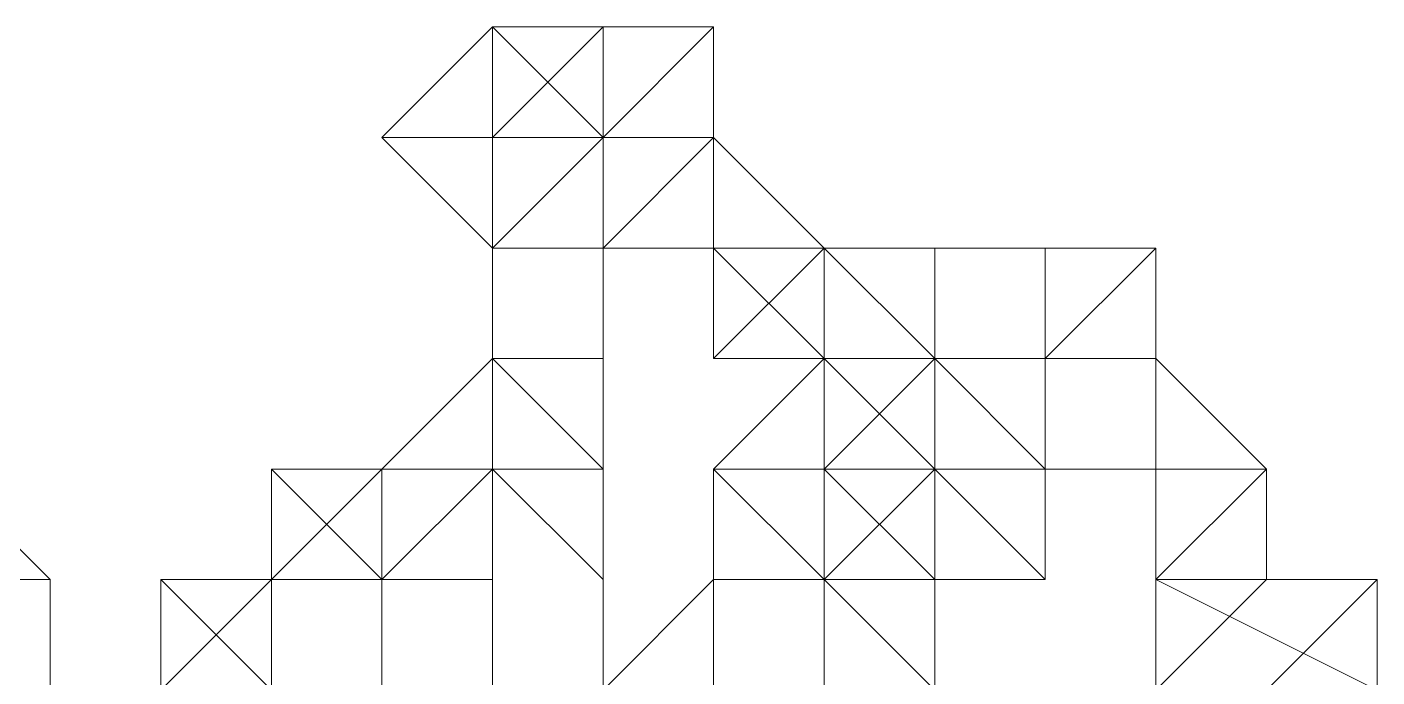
# Model space of a CAD drawing. Extents: x -66030 to 95157, y -13132 to 45879.
# Drawn here: x 54207.17 to 54254.86, y 27676.71 to 27699.68 of the extents above; entities that cross this region are included whole.
import ezdxf

# ---------------------------------------------------------------- set-up
doc = ezdxf.new("R2010")
doc.units = 0
doc.header["$LTSCALE"] = 100
doc.header["$MEASUREMENT"] = 0
doc.layers.get('0').update_dxf_attribs({"linetype": 'CONTINUOUS'})

msp = doc.modelspace()

# ---------------------------------------------------------------- linework, layer by layer
at = {"lineweight": 0}
msp.add_lwpolyline([(54223.616, 27676.245), (54223.616, 27680.151), (54223.616, 27680.151), (54219.71, 27680.151), (54219.71, 27680.151), (54219.71, 27684.057), (54219.71, 27684.057), (54219.71, 27684.057), (54219.71, 27684.057), (54223.616, 27684.057), (54223.616, 27684.057), (54223.616, 27687.963), (54223.616, 27691.869), (54223.616, 27691.869), (54223.616, 27695.775), (54223.616, 27695.775), (54223.616, 27699.681), (54223.616, 27699.681), (54223.616, 27699.681), (54227.522, 27699.681), (54227.522, 27695.775), (54227.522, 27695.775), (54231.428, 27695.775), (54231.428, 27691.869), (54231.428, 27691.869), (54231.428, 27687.963), (54231.428, 27687.963), (54235.334, 27687.963), (54235.334, 27691.869), (54239.24, 27691.869), (54239.24, 27691.869), (54239.24, 27691.869), (54243.146, 27691.869), (54243.146, 27687.963), (54247.052, 27687.963), (54247.052, 27684.057), (54247.052, 27684.057), (54250.958, 27684.057), (54250.958, 27680.151), (54250.958, 27680.151), (54247.052, 27680.151), (54254.864, 27676.245)], dxfattribs=at)
for points in [[(54223.616, 27699.681), (54219.71, 27695.775), (54219.71, 27695.775), (54227.522, 27695.775), (54227.522, 27695.775), (54223.616, 27699.681), (54223.616, 27699.681), (54219.71, 27695.775), (54219.71, 27695.775)], [(54223.616, 27699.681), (54223.616, 27699.681), (54223.616, 27699.681), (54227.522, 27695.775), (54227.522, 27695.775), (54223.616, 27699.681), (54223.616, 27699.681), (54223.616, 27699.681), (54223.616, 27699.681)], [(54223.616, 27699.681), (54223.616, 27699.681), (54223.616, 27699.681), (54223.616, 27695.775), (54227.522, 27695.775), (54223.616, 27699.681), (54223.616, 27699.681), (54223.616, 27699.681), (54223.616, 27699.681)], [(54227.522, 27699.681), (54223.616, 27699.681), (54223.616, 27699.681), (54223.616, 27695.775), (54227.522, 27695.775), (54227.522, 27699.681), (54227.522, 27699.681), (54227.522, 27699.681), (54223.616, 27699.681)], [(54227.522, 27699.681), (54227.522, 27699.681), (54227.522, 27699.681), (54223.616, 27695.775), (54227.522, 27695.775), (54227.522, 27699.681), (54227.522, 27699.681), (54227.522, 27699.681), (54227.522, 27699.681)], [(54231.428, 27699.681), (54227.522, 27699.681), (54227.522, 27699.681), (54223.616, 27695.775), (54227.522, 27695.775), (54231.428, 27699.681), (54231.428, 27699.681), (54231.428, 27699.681), (54227.522, 27699.681)], [(54231.428, 27699.681), (54231.428, 27699.681), (54231.428, 27699.681), (54227.522, 27695.775), (54227.522, 27695.775), (54231.428, 27699.681), (54231.428, 27699.681), (54231.428, 27699.681), (54231.428, 27699.681)], [(54231.428, 27695.775), (54231.428, 27695.775), (54231.428, 27699.681), (54227.522, 27695.775), (54227.522, 27691.869), (54231.428, 27695.775), (54231.428, 27695.775), (54231.428, 27695.775), (54231.428, 27695.775)], [(54219.71, 27695.775), (54219.71, 27695.775), (54223.616, 27691.869), (54227.522, 27691.869), (54227.522, 27695.775), (54219.71, 27695.775), (54219.71, 27695.775), (54219.71, 27695.775), (54219.71, 27695.775)], [(54223.616, 27691.869), (54223.616, 27691.869), (54223.616, 27691.869), (54227.522, 27691.869), (54227.522, 27695.775), (54223.616, 27691.869), (54223.616, 27691.869), (54223.616, 27691.869), (54223.616, 27691.869)], [(54231.428, 27695.775), (54231.428, 27695.775), (54231.428, 27695.775), (54227.522, 27695.775), (54227.522, 27691.869), (54231.428, 27695.775), (54231.428, 27695.775), (54231.428, 27695.775), (54231.428, 27695.775)], [(54235.334, 27691.869), (54235.334, 27691.869), (54231.428, 27695.775), (54227.522, 27691.869), (54231.428, 27691.869), (54235.334, 27691.869), (54235.334, 27691.869), (54235.334, 27691.869), (54235.334, 27691.869)], [(54227.522, 27691.869), (54223.616, 27691.869), (54223.616, 27687.963), (54227.522, 27687.963), (54227.522, 27691.869), (54227.522, 27691.869), (54227.522, 27691.869), (54227.522, 27691.869), (54227.522, 27691.869)], [(54235.334, 27691.869), (54235.334, 27691.869), (54235.334, 27691.869), (54231.428, 27691.869), (54231.428, 27687.963), (54235.334, 27691.869), (54235.334, 27691.869), (54235.334, 27691.869), (54235.334, 27691.869)], [(54235.334, 27687.963), (54235.334, 27687.963), (54235.334, 27691.869), (54231.428, 27687.963), (54231.428, 27687.963), (54235.334, 27687.963), (54231.428, 27687.963), (54231.428, 27687.963), (54235.334, 27687.963)], [(54235.334, 27687.963), (54235.334, 27691.869), (54231.428, 27691.869), (54235.334, 27687.963), (54235.334, 27687.963), (54235.334, 27687.963), (54235.334, 27687.963), (54235.334, 27687.963), (54235.334, 27687.963)], [(54239.24, 27687.963), (54235.334, 27691.869), (54235.334, 27691.869), (54235.334, 27687.963), (54239.24, 27687.963), (54239.24, 27687.963), (54239.24, 27687.963), (54239.24, 27687.963), (54239.24, 27687.963)], [(54239.24, 27691.869), (54235.334, 27691.869), (54235.334, 27691.869), (54239.24, 27687.963), (54239.24, 27687.963), (54239.24, 27691.869), (54239.24, 27691.869), (54239.24, 27691.869), (54235.334, 27691.869)], [(54239.24, 27691.869), (54239.24, 27691.869), (54239.24, 27691.869), (54239.24, 27687.963), (54239.24, 27687.963), (54239.24, 27691.869), (54239.24, 27691.869), (54239.24, 27691.869), (54239.24, 27691.869)], [(54239.24, 27691.869), (54239.24, 27691.869), (54239.24, 27691.869), (54239.24, 27687.963), (54239.24, 27687.963), (54239.24, 27691.869), (54239.24, 27691.869), (54239.24, 27691.869), (54239.24, 27691.869)], [(54243.146, 27691.869), (54243.146, 27691.869), (54239.24, 27691.869), (54239.24, 27687.963), (54243.146, 27687.963), (54243.146, 27691.869), (54243.146, 27691.869), (54243.146, 27691.869), (54243.146, 27691.869)], [(54247.052, 27691.869), (54247.052, 27691.869), (54243.146, 27691.869), (54243.146, 27687.963), (54243.146, 27687.963), (54247.052, 27691.869), (54247.052, 27691.869), (54247.052, 27691.869), (54247.052, 27691.869)], [(54247.052, 27687.963), (54247.052, 27687.963), (54247.052, 27691.869), (54243.146, 27687.963), (54243.146, 27687.963), (54247.052, 27687.963), (54247.052, 27687.963), (54247.052, 27687.963), (54247.052, 27687.963)], [(54223.616, 27684.057), (54223.616, 27687.963), (54219.71, 27684.057), (54219.71, 27680.151), (54223.616, 27680.151), (54223.616, 27684.057), (54223.616, 27680.151), (54223.616, 27684.057), (54223.616, 27684.057)], [(54227.522, 27684.057), (54223.616, 27687.963), (54223.616, 27687.963), (54223.616, 27684.057), (54227.522, 27684.057), (54227.522, 27684.057), (54227.522, 27684.057), (54227.522, 27684.057), (54227.522, 27684.057)], [(54227.522, 27687.963), (54223.616, 27687.963), (54223.616, 27684.057), (54227.522, 27684.057), (54227.522, 27687.963), (54227.522, 27687.963), (54227.522, 27687.963), (54227.522, 27687.963), (54227.522, 27687.963)], [(54235.334, 27680.151), (54235.334, 27687.963), (54231.428, 27684.057), (54235.334, 27680.151), (54235.334, 27680.151), (54235.334, 27680.151), (54235.334, 27680.151), (54235.334, 27680.151), (54235.334, 27680.151)], [(54235.334, 27687.963), (54235.334, 27687.963), (54235.334, 27687.963), (54235.334, 27680.151), (54239.24, 27684.057), (54235.334, 27687.963), (54235.334, 27687.963), (54235.334, 27687.963), (54235.334, 27687.963)], [(54239.24, 27687.963), (54239.24, 27687.963), (54235.334, 27687.963), (54239.24, 27684.057), (54239.24, 27684.057), (54239.24, 27687.963), (54239.24, 27687.963), (54239.24, 27687.963), (54239.24, 27687.963)], [(54243.146, 27684.057), (54243.146, 27684.057), (54239.24, 27687.963), (54235.334, 27684.057), (54239.24, 27684.057), (54243.146, 27684.057), (54243.146, 27684.057), (54243.146, 27684.057), (54243.146, 27684.057)], [(54239.24, 27687.963), (54239.24, 27687.963), (54239.24, 27687.963), (54239.24, 27684.057), (54239.24, 27684.057), (54239.24, 27687.963), (54239.24, 27687.963), (54239.24, 27687.963), (54239.24, 27687.963)], [(54247.052, 27684.057), (54247.052, 27687.963), (54247.052, 27687.963), (54243.146, 27687.963), (54243.146, 27684.057), (54247.052, 27684.057), (54243.146, 27684.057), (54247.052, 27684.057), (54247.052, 27684.057)], [(54247.052, 27684.057), (54250.958, 27684.057), (54247.052, 27687.963), (54247.052, 27684.057), (54247.052, 27684.057), (54247.052, 27684.057), (54247.052, 27684.057), (54247.052, 27684.057), (54247.052, 27684.057)], [(54207.992, 27680.151), (54207.992, 27680.151), (54204.086, 27684.057), (54200.18, 27684.057), (54204.086, 27680.151), (54207.992, 27680.151), (54207.992, 27680.151), (54207.992, 27680.151), (54207.992, 27680.151)], [(54215.804, 27680.151), (54215.804, 27680.151), (54219.71, 27680.151), (54219.71, 27684.057), (54219.71, 27684.057), (54215.804, 27680.151), (54215.804, 27680.151), (54215.804, 27680.151), (54215.804, 27680.151)], [(54215.804, 27684.057), (54215.804, 27684.057), (54215.804, 27680.151), (54219.71, 27680.151), (54219.71, 27684.057), (54215.804, 27684.057), (54215.804, 27684.057), (54215.804, 27684.057), (54215.804, 27684.057)], [(54215.804, 27684.057), (54215.804, 27684.057), (54215.804, 27684.057), (54219.71, 27680.151), (54219.71, 27684.057), (54215.804, 27684.057), (54215.804, 27684.057), (54215.804, 27684.057), (54215.804, 27684.057)], [(54215.804, 27684.057), (54215.804, 27684.057), (54215.804, 27684.057), (54219.71, 27680.151), (54219.71, 27680.151), (54215.804, 27684.057), (54215.804, 27684.057), (54215.804, 27684.057), (54215.804, 27684.057)], [(54219.71, 27684.057), (54219.71, 27684.057), (54215.804, 27684.057), (54219.71, 27680.151), (54219.71, 27680.151), (54219.71, 27684.057), (54219.71, 27684.057), (54219.71, 27684.057), (54219.71, 27684.057)], [(54223.616, 27684.057), (54219.71, 27680.151), (54219.71, 27676.245), (54227.522, 27676.245), (54227.522, 27680.151), (54223.616, 27684.057), (54227.522, 27680.151), (54227.522, 27684.057), (54223.616, 27684.057)], [(54219.71, 27680.151), (54219.71, 27680.151), (54223.616, 27680.151), (54223.616, 27684.057), (54219.71, 27684.057), (54219.71, 27680.151), (54219.71, 27680.151), (54219.71, 27680.151), (54219.71, 27680.151)], [(54223.616, 27680.151), (54223.616, 27680.151), (54223.616, 27680.151), (54223.616, 27684.057), (54223.616, 27684.057), (54223.616, 27680.151), (54223.616, 27680.151), (54223.616, 27680.151), (54223.616, 27680.151)], [(54235.334, 27684.057), (54235.334, 27684.057), (54235.334, 27684.057), (54235.334, 27684.057), (54239.24, 27684.057), (54239.24, 27684.057), (54239.24, 27684.057), (54239.24, 27684.057), (54239.24, 27680.151), (54235.334, 27680.151), (54235.334, 27676.245), (54235.334, 27676.245), (54235.334, 27676.245), (54235.334, 27676.245), (54231.428, 27676.245), (54231.428, 27676.245), (54231.428, 27676.245), (54231.428, 27680.151), (54231.428, 27684.057), (54235.334, 27684.057)], [(54231.428, 27684.057), (54231.428, 27684.057), (54231.428, 27684.057), (54235.334, 27680.151), (54235.334, 27680.151), (54231.428, 27684.057), (54231.428, 27684.057), (54231.428, 27684.057), (54231.428, 27684.057)], [(54231.428, 27684.057), (54231.428, 27684.057), (54231.428, 27680.151), (54235.334, 27680.151), (54235.334, 27680.151), (54231.428, 27684.057), (54231.428, 27684.057), (54231.428, 27684.057), (54231.428, 27684.057)], [(54231.428, 27684.057), (54231.428, 27684.057), (54231.428, 27684.057), (54235.334, 27680.151), (54235.334, 27684.057), (54231.428, 27684.057), (54231.428, 27684.057), (54231.428, 27684.057), (54231.428, 27684.057)], [(54235.334, 27684.057), (54239.24, 27680.151), (54243.146, 27680.151), (54239.24, 27684.057), (54239.24, 27684.057), (54235.334, 27684.057), (54239.24, 27684.057), (54239.24, 27684.057), (54235.334, 27684.057)], [(54235.334, 27680.151), (54239.24, 27676.245), (54239.24, 27680.151), (54235.334, 27684.057), (54235.334, 27680.151), (54235.334, 27680.151), (54235.334, 27680.151), (54235.334, 27680.151), (54235.334, 27680.151)], [(54243.146, 27680.151), (54243.146, 27684.057), (54243.146, 27684.057), (54239.24, 27684.057), (54239.24, 27680.151), (54243.146, 27680.151), (54243.146, 27680.151), (54243.146, 27684.057), (54243.146, 27684.057)], [(54250.958, 27684.057), (54250.958, 27684.057), (54250.958, 27684.057), (54247.052, 27684.057), (54247.052, 27680.151), (54250.958, 27684.057), (54250.958, 27684.057), (54250.958, 27684.057), (54250.958, 27684.057)], [(54250.958, 27680.151), (54250.958, 27684.057), (54250.958, 27684.057), (54247.052, 27684.057), (54247.052, 27680.151), (54250.958, 27680.151), (54250.958, 27680.151), (54250.958, 27684.057), (54250.958, 27684.057)], [(54207.992, 27680.151), (54207.992, 27680.151), (54207.992, 27680.151), (54200.18, 27680.151), (54204.086, 27680.151), (54207.992, 27680.151), (54207.992, 27680.151), (54207.992, 27680.151), (54207.992, 27680.151)], [(54207.992, 27676.245), (54207.992, 27676.245), (54207.992, 27680.151), (54204.086, 27680.151), (54200.18, 27676.245), (54207.992, 27676.245), (54207.992, 27676.245), (54207.992, 27676.245), (54207.992, 27676.245)], [(54211.898, 27680.151), (54211.898, 27680.151), (54211.898, 27676.245), (54215.804, 27676.245), (54215.804, 27676.245), (54211.898, 27680.151), (54211.898, 27680.151), (54211.898, 27680.151), (54211.898, 27680.151)], [(54215.804, 27680.151), (54211.898, 27680.151), (54211.898, 27680.151), (54215.804, 27676.245), (54215.804, 27676.245), (54215.804, 27680.151), (54215.804, 27680.151), (54215.804, 27680.151), (54211.898, 27680.151)], [(54215.804, 27680.151), (54215.804, 27680.151), (54215.804, 27680.151), (54211.898, 27676.245), (54211.898, 27676.245), (54215.804, 27680.151), (54215.804, 27680.151), (54215.804, 27680.151), (54215.804, 27680.151)], [(54219.71, 27676.245), (54215.804, 27676.245), (54215.804, 27680.151), (54211.898, 27676.245), (54215.804, 27676.245), (54219.71, 27676.245), (54219.71, 27676.245), (54219.71, 27676.245), (54215.804, 27676.245)], [(54235.334, 27680.151), (54231.428, 27680.151), (54227.522, 27676.245), (54235.334, 27676.245), (54235.334, 27680.151), (54235.334, 27680.151), (54235.334, 27680.151), (54235.334, 27680.151), (54235.334, 27680.151)], [(54239.24, 27676.245), (54239.24, 27676.245), (54239.24, 27676.245), (54235.334, 27680.151), (54235.334, 27676.245), (54239.24, 27676.245), (54239.24, 27676.245), (54239.24, 27676.245), (54239.24, 27676.245)], [(54250.958, 27680.151), (54250.958, 27680.151), (54250.958, 27680.151), (54247.052, 27680.151), (54247.052, 27680.151), (54250.958, 27680.151), (54250.958, 27680.151), (54250.958, 27680.151), (54250.958, 27680.151)], [(54247.052, 27676.245), (54250.958, 27680.151), (54250.958, 27680.151), (54247.052, 27680.151), (54247.052, 27680.151), (54247.052, 27676.245), (54247.052, 27680.151), (54247.052, 27676.245), (54247.052, 27676.245)], [(54254.864, 27680.151), (54254.864, 27680.151), (54250.958, 27680.151), (54247.052, 27676.245), (54250.958, 27676.245), (54254.864, 27680.151), (54254.864, 27680.151), (54254.864, 27680.151), (54254.864, 27680.151)], [(54254.864, 27676.245), (54254.864, 27676.245), (54254.864, 27680.151), (54250.958, 27676.245), (54254.864, 27672.339), (54254.864, 27676.245), (54254.864, 27676.245), (54254.864, 27676.245), (54254.864, 27676.245)]]:
    msp.add_lwpolyline(points, close=True, dxfattribs=at)

doc.saveas('drawing.dxf')
